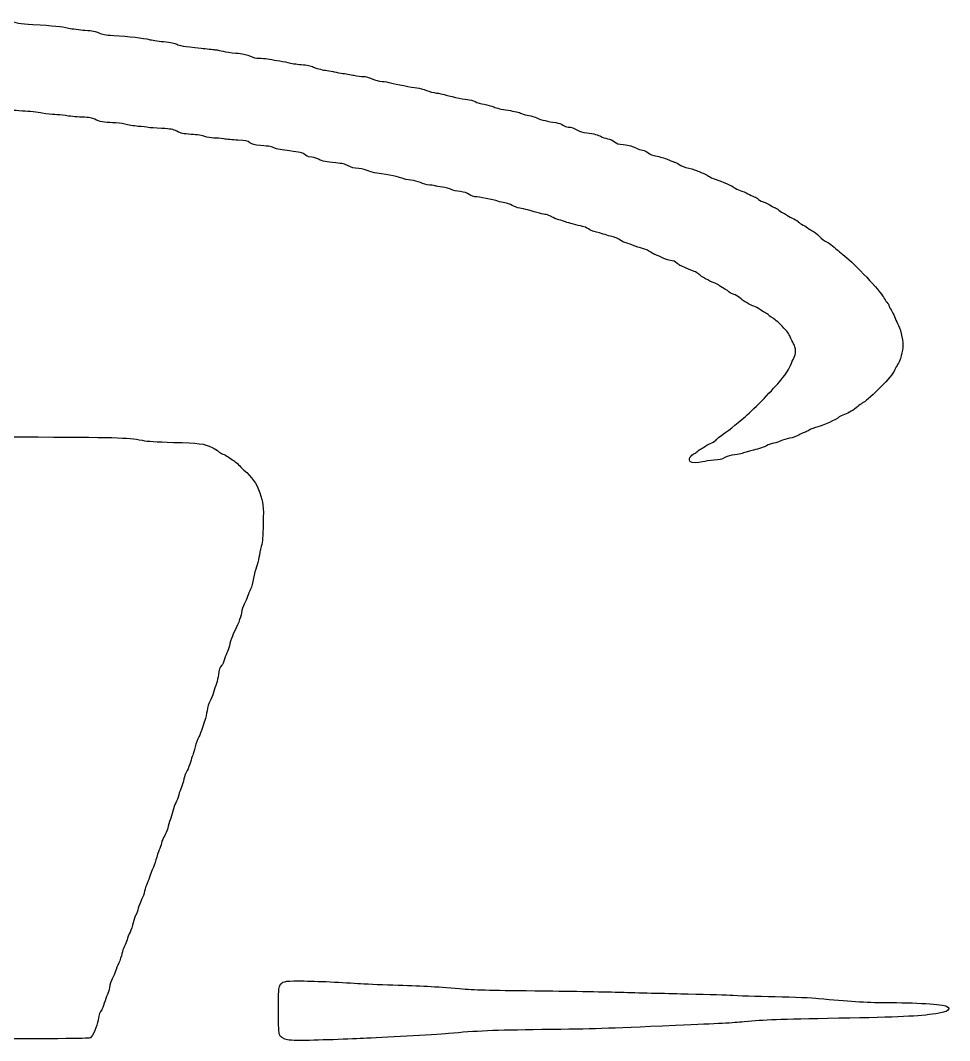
# Model space of a CAD drawing. Extents: x -70 to 70, y -14 to 14.
# Drawn here: x 51.31 to 70.02, y -13.86 to 6.68 of the extents above; entities that cross this region are included whole.
import ezdxf

# ---------------------------------------------------------------- set-up
doc = ezdxf.new("R2010")
doc.units = 0
doc.layers.add('Camada_1', color=7, linetype='CONTINUOUS')

msp = doc.modelspace()

# ---------------------------------------------------------------- linework, layer by layer
at = {"layer": 'Camada_1', "color": 7}
for points in [[(64.799822, -2.211557)], [(56.692485, -13.847956)]]:
    msp.add_lwpolyline(points, close=True, dxfattribs=at)
for points in [[(51.082916, 6.679411), (51.216653, 6.629537), (51.302374, 6.615199), (51.56268, 6.599164)], [(51.56268, 6.599164), (51.990048, 6.572838), (52.140177, 6.557504), (52.283767, 6.525517)], [(52.283767, 6.525517), (52.358079, 6.508961), (52.506094, 6.48956), (52.612688, 6.482402)], [(52.612688, 6.482402), (52.77623, 6.47142), (52.820022, 6.463069), (52.893162, 6.428922)], [(52.893162, 6.428922), (52.968707, 6.393652), (53.007327, 6.386802), (53.19389, 6.375583)], [(53.19389, 6.375583), (53.486321, 6.357997), (53.804579, 6.321852), (53.902469, 6.29511)], [(53.902469, 6.29511), (53.94712, 6.282909), (54.077605, 6.263632), (54.192423, 6.252272)], [(54.192423, 6.252272), (54.344343, 6.237242), (54.417745, 6.22317), (54.461995, 6.200595)], [(54.461995, 6.200595), (54.523022, 6.169463), (54.581538, 6.159778), (54.950574, 6.119736)], [(54.950574, 6.119736), (55.060181, 6.107843), (55.187173, 6.094068), (55.232773, 6.089125)], [(55.232773, 6.089125), (55.278373, 6.084182), (55.351446, 6.070333), (55.395155, 6.05835)], [(55.395155, 6.05835), (55.438863, 6.046368), (55.552894, 6.030276), (55.648547, 6.02259)], [(55.648547, 6.02259), (55.790218, 6.011207), (55.841325, 6.000341), (55.924123, 5.964001)], [(55.924123, 5.964001), (56.000672, 5.930402), (56.048855, 5.919169), (56.11925, 5.918506)], [(56.11925, 5.918506), (56.170664, 5.918004), (56.245946, 5.911595), (56.286541, 5.904224)], [(56.286541, 5.904224), (56.327137, 5.896854), (56.413494, 5.883456), (56.478449, 5.874452)], [(56.478449, 5.874452), (56.543398, 5.865448), (56.643046, 5.845641), (56.699877, 5.830436)], [(56.699877, 5.830436), (56.756714, 5.815231), (56.876492, 5.796962), (56.966052, 5.789839)], [(56.966052, 5.789839), (57.092196, 5.779807), (57.148324, 5.767994), (57.215098, 5.737424)], [(57.215098, 5.737424), (57.267923, 5.71324), (57.361841, 5.688971), (57.457666, 5.674742)], [(57.457666, 5.674742), (57.543672, 5.661972), (57.618408, 5.64882), (57.623758, 5.645516)], [(57.623758, 5.645516), (57.629114, 5.642213), (57.695777, 5.629648), (57.771924, 5.617597)], [(57.771924, 5.617597), (57.848065, 5.605546), (57.963508, 5.585713), (58.028463, 5.573525)], [(58.028463, 5.573525), (58.093418, 5.561337), (58.178659, 5.551133), (58.217899, 5.550849)], [(58.217899, 5.550849), (58.264174, 5.550515), (58.325123, 5.534583), (58.391411, 5.505487)], [(58.391411, 5.505487), (58.456523, 5.476911), (58.529724, 5.457584), (58.593172, 5.452217)], [(58.593172, 5.452217), (58.647945, 5.447586), (58.725972, 5.434826), (58.766568, 5.423864)], [(58.766568, 5.423864), (58.87344, 5.395007), (59.194929, 5.332793), (59.296546, 5.321307)], [(59.296546, 5.321307), (59.344456, 5.315889), (59.430819, 5.292616), (59.488454, 5.269587)], [(59.488454, 5.269587), (59.546088, 5.246558), (59.636424, 5.222944), (59.689193, 5.217112)], [(59.689193, 5.217112), (59.741969, 5.211279), (59.810851, 5.197526), (59.842263, 5.186549)], [(59.842263, 5.186549), (59.925954, 5.157305), (60.215015, 5.096449), (60.310868, 5.087895)], [(60.310868, 5.087895), (60.356686, 5.083805), (60.426361, 5.063961), (60.466744, 5.043496)], [(60.466744, 5.043496), (60.506966, 5.023115), (60.589407, 4.999588), (60.650266, 4.991123)], [(60.650266, 4.991123), (60.711042, 4.98267), (60.798119, 4.958655), (60.84377, 4.937756)], [(60.84377, 4.937756), (60.89929, 4.912337), (60.993698, 4.889958), (61.128953, 4.870155)], [(51.356009, 4.854892), (51.146392, 4.865479), (51.109022, 4.871414), (51.023864, 4.907638)], [(51.753745, 4.812835), (51.664899, 4.829405), (51.485919, 4.84833), (51.356009, 4.854892)], [(52.004699, 4.78266), (51.955522, 4.78269), (51.842591, 4.796265), (51.753745, 4.812835)], [(52.219594, 4.761807), (52.150577, 4.77325), (52.053875, 4.782634), (52.004699, 4.78266)], [(52.544357, 4.731748), (52.434751, 4.736837), (52.288605, 4.750363), (52.219594, 4.761807)], [(52.810074, 4.688085), (52.753901, 4.717186), (52.712887, 4.723925), (52.544357, 4.731748)], [(61.128953, 4.870155), (61.263366, 4.850475), (61.354081, 4.829028), (61.39958, 4.80617)], [(61.39958, 4.80617), (61.437224, 4.787259), (61.504935, 4.767283), (61.55005, 4.761779)], [(61.55005, 4.761779), (61.595159, 4.756278), (61.668143, 4.735061), (61.712225, 4.714636)], [(53.169781, 4.620325), (53.009062, 4.620325), (52.901916, 4.640508), (52.810074, 4.688085)], [(53.416317, 4.589802), (53.341665, 4.61057), (53.262873, 4.620325), (53.169781, 4.620325)], [(53.681035, 4.54601), (53.595788, 4.553308), (53.476663, 4.573014), (53.416317, 4.589802)], [(53.887706, 4.523124), (53.85929, 4.528413), (53.766288, 4.538711), (53.681035, 4.54601)], [(54.153423, 4.503421), (54.035693, 4.508967), (53.916121, 4.517835), (53.887706, 4.523124)], [(61.712225, 4.714636), (61.795743, 4.675944), (61.936521, 4.640871), (62.088341, 4.620935)], [(62.088341, 4.620935), (62.145, 4.613494), (62.19792, 4.595216), (62.234331, 4.570508)], [(62.234331, 4.570508), (62.266647, 4.548577), (62.312018, 4.531752), (62.338844, 4.531752)], [(62.338844, 4.531752), (62.399391, 4.531752), (62.472363, 4.506554), (62.539561, 4.462438)], [(54.46416, 4.445997), (54.373495, 4.490385), (54.354129, 4.493964), (54.153423, 4.503421)], [(54.752021, 4.385249), (54.581717, 4.397194), (54.550294, 4.403826), (54.46416, 4.445997)], [(55.027703, 4.34108), (54.971062, 4.361695), (54.880146, 4.376261), (54.752021, 4.385249)], [(55.204848, 4.310029), (55.148536, 4.310196), (55.079084, 4.322381), (55.027703, 4.34108)], [(62.539561, 4.462438), (62.576697, 4.43806), (62.628373, 4.423583), (62.712516, 4.413986)], [(62.712516, 4.413986), (62.858606, 4.397325), (62.944695, 4.375352), (63.003279, 4.339774)], [(63.003279, 4.339774), (63.027638, 4.324982), (63.085903, 4.305861), (63.132759, 4.297282)], [(55.400818, 4.294607), (55.343981, 4.302928), (55.255799, 4.309868), (55.204848, 4.310029)], [(55.688679, 4.268238), (55.587185, 4.27442), (55.457649, 4.286285), (55.400818, 4.294607)], [(55.934489, 4.216229), (55.879058, 4.253105), (55.855575, 4.258073), (55.688679, 4.268238)], [(56.148541, 4.161564), (56.019998, 4.173256), (55.986065, 4.181923), (55.934489, 4.216229)], [(56.43416, 4.106674), (56.376732, 4.136432), (56.333497, 4.14474), (56.148541, 4.161564)], [(63.132759, 4.297282), (63.18925, 4.286939), (63.236853, 4.266496), (63.274045, 4.236609)], [(63.274045, 4.236609), (63.320359, 4.199392), (63.350538, 4.189121), (63.447184, 4.177683)], [(63.447184, 4.177683), (63.582969, 4.161614), (63.6307, 4.148821), (63.714614, 4.106012)], [(56.733108, 4.051964), (56.593044, 4.069434), (56.45852, 4.094053), (56.43416, 4.106674)], [(57.020964, 3.990313), (56.994116, 4.014486), (56.939059, 4.026276), (56.733108, 4.051964)], [(57.183223, 3.924874), (57.082448, 3.94101), (57.070285, 3.945916), (57.020964, 3.990313)], [(57.324766, 3.881186), (57.297723, 3.897079), (57.234029, 3.916739), (57.183223, 3.924874)], [(63.714614, 4.106012), (63.748146, 4.088906), (63.80366, 4.07042), (63.837979, 4.064932)], [(63.837979, 4.064932), (63.874708, 4.059059), (63.920063, 4.037674), (63.948216, 4.012956)], [(63.948216, 4.012956), (63.984973, 3.980684), (64.028096, 3.964443), (64.134433, 3.942821)], [(64.134433, 3.942821), (64.210541, 3.927347), (64.315997, 3.8941), (64.368772, 3.868941)], [(57.664276, 3.809274), (57.468256, 3.826476), (57.389453, 3.843167), (57.324766, 3.881186)], [(57.912473, 3.750302), (57.840645, 3.787504), (57.798643, 3.797484), (57.664276, 3.809274)], [(58.122854, 3.695619), (58.026521, 3.703318), (57.979694, 3.71549), (57.912473, 3.750302)], [(64.368772, 3.868941), (64.421541, 3.843782), (64.475349, 3.823192), (64.488343, 3.823185)], [(64.488343, 3.823185), (64.501332, 3.823179), (64.539043, 3.803556), (64.572139, 3.779579)], [(64.572139, 3.779579), (64.612729, 3.750175), (64.677121, 3.72561), (64.769956, 3.704113)], [(64.769956, 3.704113), (64.845651, 3.686584), (64.927511, 3.660507), (64.951871, 3.646165)], [(58.312508, 3.650761), (58.266082, 3.675446), (58.210361, 3.688625), (58.122854, 3.695619)], [(58.491215, 3.60035), (58.427449, 3.609075), (58.349611, 3.631032), (58.312508, 3.650761)], [(58.995377, 3.501195), (58.932515, 3.528625), (58.742973, 3.565903), (58.491215, 3.60035)], [(59.172522, 3.462172), (59.111629, 3.467695), (59.031917, 3.485252), (58.995377, 3.501195)], [(64.951871, 3.646165), (64.97623, 3.63182), (65.022729, 3.611815), (65.055206, 3.601705)], [(65.055206, 3.601705), (65.087684, 3.591596), (65.136431, 3.566754), (65.163541, 3.546498)], [(65.163541, 3.546498), (65.190645, 3.526243), (65.250434, 3.497793), (65.296396, 3.483274)], [(59.364056, 3.414223), (59.312547, 3.438385), (59.24309, 3.455775), (59.172522, 3.462172)], [(59.552577, 3.364231), (59.490334, 3.371212), (59.410755, 3.392313), (59.364056, 3.414223)], [(59.673811, 3.343792), (59.666368, 3.348389), (59.611813, 3.357588), (59.552577, 3.364231)], [(59.808341, 3.320258), (59.74179, 3.328601), (59.681254, 3.339192), (59.673811, 3.343792)], [(59.987288, 3.275523), (59.955418, 3.291782), (59.874891, 3.311913), (59.808341, 3.320258)], [(65.296396, 3.483274), (65.441956, 3.437299), (65.644325, 3.348585), (65.682594, 3.313978)], [(65.682594, 3.313978), (65.702892, 3.29562), (65.756035, 3.269093), (65.800687, 3.255027)], [(60.163813, 3.232437), (60.098596, 3.239874), (60.019157, 3.259264), (59.987288, 3.275523)], [(60.349996, 3.174134), (60.296864, 3.209327), (60.257011, 3.221807), (60.163813, 3.232437)], [(60.462024, 3.129357), (60.437252, 3.129357), (60.38769, 3.149166), (60.349996, 3.174134)], [(60.921825, 3.040747), (60.840997, 3.069974), (60.53286, 3.129357), (60.462024, 3.129357)], [(65.800687, 3.255027), (65.845344, 3.240963), (65.915098, 3.211234), (65.955693, 3.188964)], [(65.955693, 3.188964), (65.996288, 3.166694), (66.054464, 3.140319), (66.084972, 3.130351)], [(66.084972, 3.130351), (66.11548, 3.120384), (66.146965, 3.10004), (66.154938, 3.085142)], [(66.154938, 3.085142), (66.16291, 3.070243), (66.211027, 3.044082), (66.261849, 3.027005)], [(61.065393, 3.00561), (61.02703, 3.010258), (60.962421, 3.026068), (60.921825, 3.040747)], [(61.213012, 2.95366), (61.170185, 2.977586), (61.103757, 3.000965), (61.065393, 3.00561)], [(61.364687, 2.900487), (61.324092, 2.905804), (61.255839, 2.929732), (61.213012, 2.95366)], [(61.527074, 2.864367), (61.478355, 2.878915), (61.405282, 2.89517), (61.364687, 2.900487)], [(66.261849, 3.027005), (66.312683, 3.009927), (66.383496, 2.976148), (66.419226, 2.95194)], [(66.419226, 2.95194), (66.454957, 2.927732), (66.492522, 2.907926), (66.50271, 2.907926)], [(66.50271, 2.907926), (66.512898, 2.907926), (66.548589, 2.885075), (66.582015, 2.857147)], [(61.894503, 2.76889), (61.839212, 2.776015), (61.713821, 2.808597), (61.527074, 2.864367)], [(62.007385, 2.724792), (61.976882, 2.744974), (61.926088, 2.764819), (61.894503, 2.76889)], [(62.150735, 2.665317), (62.10239, 2.677844), (62.037887, 2.704608), (62.007385, 2.724792)], [(66.582015, 2.857147), (66.615441, 2.82922), (66.657588, 2.801877), (66.675676, 2.796386)], [(66.675676, 2.796386), (66.693759, 2.790896), (66.728485, 2.771675), (66.752844, 2.753675)], [(66.752844, 2.753675), (66.777198, 2.735676), (66.835324, 2.703599), (66.882012, 2.682395)], [(66.882012, 2.682395), (66.928695, 2.661191), (66.966891, 2.636943), (66.966891, 2.628512)], [(62.289349, 2.621351), (62.261452, 2.633004), (62.199081, 2.65279), (62.150735, 2.665317)], [(62.628837, 2.532637), (62.536236, 2.548556), (62.342236, 2.599251), (62.289349, 2.621351)], [(62.746935, 2.479744), (62.711489, 2.503761), (62.658346, 2.527563), (62.628837, 2.532637)], [(62.838286, 2.435808), (62.823484, 2.435976), (62.782375, 2.455727), (62.746935, 2.479744)], [(66.966891, 2.628512), (66.966891, 2.62008), (66.999162, 2.59683), (67.038597, 2.576845)], [(67.038597, 2.576845), (67.078037, 2.55686), (67.130584, 2.523443), (67.155373, 2.502584)], [(67.155373, 2.502584), (67.180162, 2.481725), (67.223798, 2.454904), (67.252337, 2.44298)], [(63.044951, 2.377283), (62.94609, 2.409324), (62.853088, 2.435661), (62.838286, 2.435808)], [(63.278509, 2.310475), (63.248921, 2.315179), (63.143817, 2.345241), (63.044951, 2.377283)], [(63.387987, 2.257685), (63.357367, 2.282017), (63.308102, 2.305774), (63.278509, 2.310475)], [(67.252337, 2.44298), (67.28087, 2.431057), (67.345066, 2.381206), (67.39499, 2.332205)], [(67.39499, 2.332205), (67.444914, 2.283204), (67.508792, 2.233489), (67.53694, 2.221726)], [(63.481804, 2.205379), (63.460825, 2.209814), (63.418606, 2.233351), (63.387987, 2.257685)], [(63.634433, 2.15372), (63.57147, 2.177698), (63.502788, 2.200944), (63.481804, 2.205379)], [(63.837064, 2.087542), (63.788579, 2.099963), (63.697396, 2.129744), (63.634433, 2.15372)], [(64.000852, 2.014056), (63.959252, 2.042052), (63.885543, 2.075121), (63.837064, 2.087542)], [(67.53694, 2.221726), (67.584872, 2.201701), (67.654916, 2.14897), (67.772562, 2.044345)], [(64.091037, 1.963153), (64.083036, 1.963153), (64.042457, 1.98606), (64.000852, 2.014056)], [(64.209983, 1.911717), (64.15256, 1.940007), (64.099032, 1.963153), (64.091037, 1.963153)], [(64.367416, 1.851818), (64.338253, 1.856471), (64.267411, 1.883427), (64.209983, 1.911717)], [(64.533608, 1.785937), (64.485827, 1.829579), (64.471722, 1.835171), (64.367416, 1.851818)], [(67.772562, 2.044345), (67.799951, 2.019988), (67.86061, 1.970166), (67.907359, 1.93363)], [(67.907359, 1.93363), (68.105265, 1.778963), (68.625691, 1.22701), (68.686813, 1.106954)], [(64.597598, 1.741722), (64.589028, 1.741722), (64.560233, 1.761619), (64.533608, 1.785937)], [(64.716093, 1.69241), (64.65949, 1.719532), (64.606162, 1.741722), (64.597598, 1.741722)], [(64.878061, 1.624735), (64.845584, 1.634834), (64.772701, 1.665287), (64.716093, 1.69241)], [(64.974015, 1.565576), (64.953718, 1.588014), (64.910539, 1.614636), (64.878061, 1.624735)], [(65.281673, 1.39539), (65.175481, 1.432441), (65.013288, 1.522159), (64.974015, 1.565576)], [(65.38768, 1.337756), (65.364621, 1.357158), (65.316917, 1.383093), (65.281673, 1.39539)], [(65.49573, 1.270467), (65.459358, 1.288074), (65.410734, 1.318354), (65.38768, 1.337756)], [(65.56954, 1.218432), (65.565299, 1.229445), (65.532102, 1.252861), (65.49573, 1.270467)], [(65.663122, 1.166452), (65.615882, 1.184028), (65.573769, 1.207419), (65.56954, 1.218432)], [(65.793306, 1.093344), (65.768952, 1.115976), (65.710368, 1.148875), (65.663122, 1.166452)], [(66.080152, 0.922576), (65.999491, 0.950779), (65.852664, 1.038185), (65.793306, 1.093344)], [(68.686813, 1.106954), (68.70128, 1.078537), (68.732078, 1.032184), (68.755249, 1.003947)], [(66.190869, 0.865221), (66.165957, 0.884187), (66.116133, 0.909997), (66.080152, 0.922576)], [(66.296207, 0.80016), (66.263188, 0.816976), (66.215786, 0.846253), (66.190869, 0.865221)], [(68.755249, 1.003947), (68.778426, 0.975709), (68.79739, 0.945455), (68.79739, 0.936716)], [(68.79739, 0.936716), (68.79739, 0.927977), (68.816154, 0.891232), (68.839096, 0.855059)], [(68.839096, 0.855059), (68.862038, 0.818886), (68.893076, 0.756138), (68.908079, 0.715619)], [(66.37641, 0.745284), (66.365319, 0.758649), (66.329226, 0.783343), (66.296207, 0.80016)], [(66.450711, 0.693365), (66.420939, 0.708556), (66.387502, 0.731918), (66.37641, 0.745284)], [(66.644287, 0.524942), (66.567593, 0.602385), (66.480482, 0.678177), (66.450711, 0.693365)], [(68.908079, 0.715619), (68.923077, 0.6751), (68.951559, 0.613517), (68.971366, 0.578766)], [(66.810663, 0.306372), (66.789222, 0.368268), (66.755277, 0.412862), (66.644287, 0.524942)], [(68.971366, 0.578766), (69.022032, 0.489885), (69.077218, 0.263022), (69.077569, 0.142173)], [(66.876416, 0.169563), (66.855069, 0.202039), (66.825482, 0.263603), (66.810663, 0.306372)], [(66.881772, -0.120095), (66.929325, -0.043121), (66.926803, 0.092879), (66.876416, 0.169563)], [(69.077569, 0.142173), (69.078127, 0.028736), (69.019075, -0.190119), (68.972158, -0.250007)], [(66.81593, -0.265918), (66.835196, -0.213143), (66.864822, -0.147523), (66.881772, -0.120095)], [(66.620937, -0.561159), (66.742015, -0.41032), (66.789423, -0.338544), (66.81593, -0.265918)], [(68.917207, -0.346648), (68.878101, -0.435063), (68.772384, -0.568357), (68.641347, -0.694465)], [(68.972158, -0.250007), (68.956748, -0.269673), (68.93202, -0.313162), (68.917207, -0.346648)], [(65.908559, -1.294178), (66.09713, -1.131189), (66.47772, -0.739573), (66.620937, -0.561159)], [(68.641347, -0.694465), (68.37024, -0.955387), (68.34164, -0.980465), (68.265956, -1.023666)], [(68.265956, -1.023666), (68.237535, -1.039885), (68.194356, -1.07103), (68.170002, -1.092876)], [(68.170002, -1.092876), (68.09198, -1.162855), (67.9873, -1.226415), (67.901373, -1.255977)], [(65.422964, -1.676829), (65.526947, -1.609866), (65.712332, -1.463781), (65.908559, -1.294178)], [(67.794595, -1.305666), (67.741167, -1.353916), (67.468241, -1.480514), (67.363957, -1.50542)], [(67.901373, -1.255977), (67.855388, -1.271797), (67.807344, -1.294157), (67.794595, -1.305666)], [(67.092371, -1.617546), (67.068011, -1.623092), (67.018188, -1.646354), (66.981654, -1.669247)], [(67.194105, -1.569868), (67.162509, -1.590549), (67.116725, -1.612004), (67.092371, -1.617546)], [(67.363957, -1.50542), (67.302138, -1.520187), (67.225701, -1.549188), (67.194105, -1.569868)], [(48.63978, -1.684502), (49.078212, -1.693448), (50.287226, -1.703302), (51.326477, -1.7064)], [(51.326477, -1.7064), (53.272408, -1.712203), (53.450669, -1.717181), (53.762215, -1.774406)], [(53.762215, -1.774406), (53.890032, -1.797883), (54.025159, -1.806729), (54.396984, -1.815958)], [(54.396984, -1.815958), (54.909828, -1.828688), (55.005375, -1.841351), (55.176823, -1.91931)], [(65.129004, -1.875778), (65.14524, -1.861809), (65.190361, -1.838655), (65.22926, -1.824321)], [(65.22926, -1.824321), (65.268165, -1.809988), (65.310769, -1.781819), (65.323936, -1.761724)], [(65.323936, -1.761724), (65.337104, -1.741626), (65.381666, -1.703424), (65.422964, -1.676829)], [(66.482814, -1.83245), (66.436472, -1.840857), (66.369576, -1.864547), (66.334158, -1.885094)], [(66.623788, -1.788233), (66.592599, -1.804145), (66.529162, -1.824043), (66.482814, -1.83245)], [(66.797864, -1.735086), (66.733317, -1.748405), (66.654982, -1.772321), (66.623788, -1.788233)], [(66.981654, -1.669247), (66.942894, -1.693534), (66.866345, -1.720955), (66.797864, -1.735086)], [(55.176823, -1.91931), (55.226942, -1.942099), (55.282206, -1.977243), (55.29963, -1.997408)], [(55.29963, -1.997408), (55.317055, -2.017573), (55.356908, -2.042183), (55.388203, -2.052095)], [(55.388203, -2.052095), (55.419492, -2.062008), (55.468339, -2.088245), (55.49676, -2.110398)], [(64.799811, -2.211557), (64.751561, -2.163308), (64.793651, -2.08328), (64.893885, -2.032684)], [(64.893885, -2.032684), (64.918835, -2.02009), (64.948283, -1.9989), (64.959325, -1.985592)], [(64.959325, -1.985592), (64.970372, -1.972285), (65.006426, -1.947847), (65.039445, -1.931287)], [(65.039445, -1.931287), (65.072463, -1.914725), (65.112769, -1.889746), (65.129004, -1.875778)], [(65.839514, -2.040288), (65.822893, -2.049182), (65.757006, -2.061731), (65.693095, -2.068173)], [(66.069746, -1.973285), (65.959738, -2.001242), (65.856135, -2.031394), (65.839514, -2.040288)], [(66.334158, -1.885094), (66.29874, -1.905642), (66.179755, -1.945326), (66.069746, -1.973285)], [(55.49676, -2.110398), (55.525176, -2.132551), (55.565035, -2.15937), (55.585333, -2.169996)], [(55.585333, -2.169996), (55.621961, -2.189169), (55.690643, -2.249037), (55.752429, -2.315654)], [(65.045693, -2.208354), (64.943864, -2.233917), (64.823746, -2.235484), (64.799822, -2.211557)], [(65.269253, -2.177082), (65.192124, -2.182776), (65.091522, -2.196849), (65.045693, -2.208354)], [(65.493197, -2.123308), (65.425397, -2.15848), (65.382854, -2.168696), (65.269253, -2.177082)], [(65.693095, -2.068173), (65.609912, -2.07656), (65.553114, -2.092224), (65.493197, -2.123308)], [(55.752429, -2.315654), (55.770132, -2.334745), (55.797789, -2.361316), (55.813886, -2.374702)], [(55.813886, -2.374702), (55.968975, -2.503677), (56.069722, -2.648049), (56.132891, -2.831853)], [(56.132891, -2.831853), (56.204346, -3.039766), (56.208904, -3.080881), (56.201099, -3.44715)], [(56.201099, -3.44715), (56.19509, -3.728956), (56.188484, -3.807867), (56.162239, -3.911316)], [(56.162239, -3.911316), (56.144842, -3.979867), (56.124171, -4.081387), (56.116293, -4.136918)], [(56.116293, -4.136918), (56.108415, -4.192446), (56.085712, -4.276509), (56.065844, -4.323721)], [(56.065844, -4.323721), (56.04597, -4.370933), (56.01934, -4.47404), (56.006658, -4.552846)], [(56.006658, -4.552846), (55.992888, -4.638419), (55.968166, -4.72659), (55.94528, -4.771755)], [(55.885006, -4.922273), (55.872932, -4.963465), (55.844109, -5.030551), (55.820955, -5.071353)], [(55.94528, -4.771755), (55.924201, -4.813349), (55.89708, -4.881082), (55.885006, -4.922273)], [(55.820955, -5.071353), (55.796177, -5.11503), (55.772107, -5.187883), (55.762433, -5.248498)], [(55.762433, -5.248498), (55.746247, -5.349894), (55.68715, -5.50423), (55.599376, -5.674311)], [(55.599376, -5.674311), (55.574777, -5.721976), (55.544715, -5.808334), (55.532574, -5.866218)], [(55.532574, -5.866218), (55.520434, -5.924103), (55.49796, -5.995591), (55.482628, -6.025083)], [(55.482628, -6.025083), (55.467301, -6.054575), (55.440905, -6.125215), (55.423978, -6.182062)], [(55.370192, -6.304512), (55.331003, -6.337036), (55.30897, -6.39568), (55.298431, -6.495516)], [(55.423978, -6.182062), (55.407044, -6.238911), (55.382841, -6.294014), (55.370192, -6.304512)], [(55.298431, -6.495516), (55.292851, -6.54829), (55.275193, -6.628005), (55.259174, -6.67266)], [(55.259174, -6.67266), (55.243156, -6.717316), (55.216883, -6.79897), (55.200797, -6.854116)], [(55.200797, -6.854116), (55.184707, -6.909261), (55.152179, -6.988976), (55.128511, -7.03126)], [(55.128511, -7.03126), (55.099683, -7.082761), (55.08035, -7.145623), (55.069956, -7.221681)], [(55.069956, -7.221681), (55.061419, -7.284127), (55.040904, -7.370485), (55.024361, -7.413587)], [(54.971212, -7.580527), (54.958525, -7.629242), (54.927995, -7.704454), (54.903367, -7.747668)], [(55.024361, -7.413587), (55.007824, -7.45669), (54.983911, -7.531812), (54.971212, -7.580527)], [(54.903367, -7.747668), (54.878746, -7.790879), (54.846452, -7.881822), (54.831605, -7.949762)], [(54.831605, -7.949762), (54.816764, -8.017701), (54.79481, -8.092248), (54.782825, -8.115423)], [(54.782825, -8.115423), (54.770841, -8.138596), (54.750063, -8.200441), (54.73665, -8.252855)], [(54.73665, -8.252855), (54.723238, -8.305271), (54.693092, -8.382423), (54.669665, -8.424306)], [(54.605351, -8.59407), (54.593411, -8.645557), (54.570475, -8.718378), (54.554389, -8.755894)], [(54.669665, -8.424306), (54.646237, -8.466189), (54.617297, -8.542582), (54.605351, -8.59407)], [(54.554389, -8.755894), (54.538304, -8.793411), (54.514335, -8.866319), (54.501118, -8.917912)], [(54.501118, -8.917912), (54.487894, -8.969506), (54.460321, -9.040321), (54.439834, -9.075278)], [(54.381156, -9.241615), (54.369372, -9.298143), (54.346865, -9.377024), (54.331148, -9.416907)], [(54.439834, -9.075278), (54.419352, -9.110234), (54.392945, -9.185087), (54.381156, -9.241615)], [(54.331148, -9.416907), (54.315425, -9.456788), (54.291746, -9.531566), (54.278523, -9.583079)], [(54.278523, -9.583079), (54.2653, -9.634593), (54.235451, -9.706633), (54.21219, -9.743169)], [(54.21219, -9.743169), (54.18893, -9.779705), (54.162495, -9.842705), (54.15344, -9.88317)], [(54.10683, -10.023409), (54.090242, -10.060077), (54.060538, -10.149383), (54.04082, -10.221868)], [(54.15344, -9.88317), (54.144384, -9.923634), (54.123411, -9.986742), (54.10683, -10.023409)], [(54.04082, -10.221868), (54.021092, -10.294352), (53.992447, -10.374067), (53.977154, -10.399012)], [(53.977154, -10.399012), (53.961867, -10.423957), (53.937881, -10.484225), (53.923854, -10.532939)], [(53.923854, -10.532939), (53.909828, -10.581655), (53.882852, -10.654726), (53.86391, -10.695322)], [(53.813076, -10.854825), (53.804066, -10.901956), (53.777324, -10.977337), (53.75365, -11.022339)], [(53.86391, -10.695322), (53.844962, -10.735918), (53.822087, -10.807694), (53.813076, -10.854825)], [(53.75365, -11.022339), (53.729977, -11.06734), (53.700077, -11.145029), (53.6872, -11.194983)], [(53.6872, -11.194983), (53.674323, -11.244935), (53.650795, -11.306944), (53.634916, -11.332781)], [(53.584099, -11.487782), (53.572031, -11.547197), (53.543476, -11.632344), (53.520651, -11.676999)], [(53.634916, -11.332781), (53.619037, -11.358617), (53.596167, -11.428368), (53.584099, -11.487782)], [(53.520651, -11.676999), (53.49782, -11.721654), (53.471045, -11.790868), (53.461147, -11.830808)], [(53.461147, -11.830808), (53.451249, -11.870748), (53.427531, -11.930535), (53.408439, -11.963667)], [(53.355931, -12.11248), (53.346145, -12.161195), (53.31836, -12.244231), (53.294184, -12.297006)], [(53.408439, -11.963667), (53.389346, -11.996799), (53.365717, -12.063765), (53.355931, -12.11248)], [(53.294184, -12.297006), (53.270009, -12.34978), (53.240249, -12.426174), (53.228052, -12.46677)], [(53.228052, -12.46677), (53.215856, -12.507365), (53.186938, -12.573964), (53.163784, -12.614767)], [(53.163784, -12.614767), (53.139329, -12.657872), (53.114936, -12.731241), (53.105568, -12.789886)], [(56.534042, -12.758562), (56.582744, -12.669453), (56.624344, -12.658587), (56.913918, -12.659339)], [(56.913918, -12.659339), (57.181694, -12.66003), (57.731049, -12.683357), (58.107137, -12.71)], [(58.107137, -12.71), (58.226246, -12.718439), (58.542908, -12.73207), (58.81084, -12.740291)], [(53.105568, -12.789886), (53.096697, -12.845399), (53.077153, -12.91498), (53.062128, -12.944511)], [(56.508795, -13.250271), (56.50807, -12.852676), (56.510692, -12.801303), (56.534042, -12.758562)], [(58.81084, -12.740291), (59.381865, -12.75781), (59.651137, -12.772673), (60.154189, -12.814435)], [(60.154189, -12.814435), (60.459703, -12.839798), (60.720209, -12.847286), (61.6673, -12.857933)], [(61.6673, -12.857933), (62.296535, -12.865007), (63.050508, -12.877751), (63.342794, -12.886252)], [(63.342794, -12.886252), (63.635086, -12.894755), (64.203054, -12.908505), (64.604952, -12.916807)], [(64.604952, -12.916807), (65.00685, -12.92511), (65.451927, -12.938565), (65.594011, -12.946704)], [(53.002155, -13.108919), (52.984195, -13.169813), (52.961052, -13.229599), (52.95073, -13.241778)], [(53.062128, -12.944511), (53.047102, -12.974041), (53.020115, -13.048026), (53.002155, -13.108919)], [(65.594011, -12.946704), (65.736095, -12.954846), (66.147958, -12.967815), (66.509255, -12.975527)], [(66.509255, -12.975527), (66.870558, -12.983239), (67.262491, -12.999377), (67.380221, -13.01139)], [(67.380221, -13.01139), (67.966244, -13.071192), (68.334588, -13.093814), (68.730946, -13.094347)], [(68.730946, -13.094347), (69.323932, -13.095145), (69.87457, -13.13015), (69.963326, -13.172691)], [(52.95073, -13.241778), (52.914146, -13.284926), (52.897916, -13.330695), (52.877272, -13.448948)], [(56.529327, -13.741805), (56.514464, -13.705929), (56.509426, -13.585233), (56.508795, -13.250271)], [(69.741965, -13.321307), (69.390181, -13.37259), (69.014137, -13.390149), (67.786176, -13.412632)], [(69.94882, -13.273917), (69.920399, -13.28754), (69.827318, -13.308865), (69.741965, -13.321307)], [(69.963326, -13.172691), (70.01758, -13.198694), (70.011075, -13.244074), (69.94882, -13.273917)], [(52.877272, -13.448948), (52.855713, -13.572436), (52.77474, -13.764668), (52.727907, -13.803536)], [(65.881867, -13.484584), (65.639533, -13.507555), (65.413, -13.5198), (64.501616, -13.559193)], [(67.786176, -13.412632), (66.533419, -13.435569), (66.309815, -13.444017), (65.881867, -13.484584)], [(56.692485, -13.847956), (56.609419, -13.831194), (56.550467, -13.792842), (56.529327, -13.741805)], [(59.93276, -13.720464), (59.802851, -13.732683), (59.424207, -13.75623), (59.09132, -13.772788)], [(61.807538, -13.640698), (60.838603, -13.653434), (60.485809, -13.668444), (59.93276, -13.720464)], [(64.501616, -13.559193), (62.992951, -13.6244), (62.95105, -13.625667), (61.807538, -13.640698)], [(52.727907, -13.803536), (52.705712, -13.821959), (52.329423, -13.825262), (49.97717, -13.827675)], [(56.884392, -13.859729), (56.807263, -13.858992), (56.7209, -13.85369), (56.692485, -13.847956)], [(58.220359, -13.818096), (57.906855, -13.836028), (57.084613, -13.861651), (56.884392, -13.859729)], [(59.09132, -13.772788), (58.758439, -13.789348), (58.366505, -13.809736), (58.220359, -13.818096)]]:
    msp.add_open_spline(points, degree=3, dxfattribs=at)

doc.saveas('drawing.dxf')
